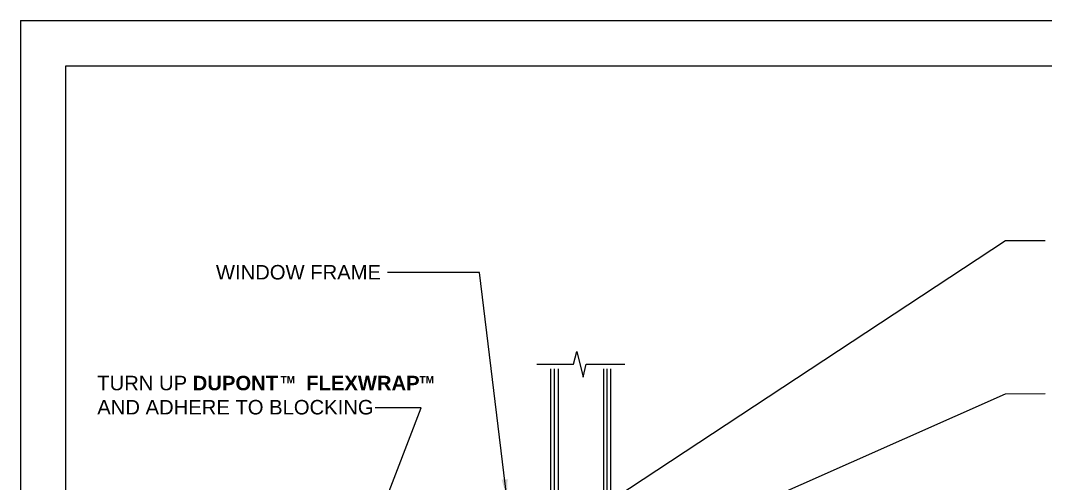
# Model space of a CAD drawing. Extents: x -129 to 26, y 0 to 100.
# Drawn here: x 0 to 17, y 25.33 to 33 of the extents above; entities that cross this region are included whole.
import ezdxf

# ---------------------------------------------------------------- set-up
doc = ezdxf.new("R2010")
doc.units = 0
doc.header["$LTSCALE"] = 1.5
doc.header["$MEASUREMENT"] = 0
doc.layers.get('DEFPOINTS').update_dxf_attribs({"linetype": 'CONTINUOUS'})
for name, color, linetype in [('A-WINDOW_FRAME', 252, 'CONTINUOUS'), ('R-SWTS-DET1', 252, 'CONTINUOUS'), ('TEXT', 7, 'CONTINUOUS'), ('W', 7, 'CONTINUOUS')]:
    doc.layers.add(name, color=color, linetype=linetype)
doc.styles.add('DETAILS', font='sanss___.ttf', dxfattribs={"height": 1})
doc.dimstyles.new('TYVEKDETAILS', dxfattribs={"dimscale": 6, "dimtxt": 1.5, "dimasz": 0.1, "dimexe": 0.75, "dimexo": 0.75, "dimgap": 0.75, "dimtad": 0, "dimtih": 1, "dimtoh": 1, "dimdec": 4, "dimzin": 0, "dimtxsty": 'DETAILS', "dimcen": 0.0625, "dimazin": 3, "dimtfac": 1, "dimtdec": 4, "dimtofl": 0, "dimtmove": 0, "dimatfit": 3, "dimtolj": 1, "dimtzin": 0})

msp = doc.modelspace()

# ---------------------------------------------------------------- linework, layer by layer
at = {"layer": 'A-WINDOW_FRAME'}
for p, q in [((8.793067484633537, 24.60083916011487, 1.05970266933552e-08), (8.793067484633537, 27.23297283771689, 1.05970266933552e-08)), ((8.855067484633537, 24.60083916011487, 1.05970266933552e-08), (8.855067484633537, 27.23297283771689, 1.05970266933552e-08)), ((8.917067484633538, 27.23297283771689, 1.05970266933552e-08), (8.917067484633538, 24.60083916011487, 1.05970266933552e-08)), ((9.667067484633458, 27.23265264012722, 1.05970266933552e-08), (9.667067484633458, 24.60083916011487, 1.05970266933552e-08)), ((9.729067484633457, 24.60083916011487, 1.05970266933552e-08), (9.729067484633457, 27.23265264012722, 1.05970266933552e-08)), ((9.791067484633459, 24.60083916011487, 1.05970266933552e-08), (9.791067484633459, 27.23265264012722, 1.05970266933552e-08))]:
    msp.add_line(p, q, dxfattribs=at)
at = {"layer": 'DEFPOINTS'}
for q in [(0, -3.552713678800501e-15), (25.5, 33)]:
    msp.add_line((-5.329070518200751e-15, 33), q, dxfattribs=at)
at = {"layer": 'R-SWTS-DET1', "elevation": 5.996958232288003e-09}
msp.add_lwpolyline([(8.564854685943402, 27.30669294044963), (9.170571794695022, 27.30669294044963), (9.22349220935746, 27.5189451305725), (9.329412872907852, 27.09412055273707), (9.382333287570276, 27.30637274285996), (10.02267175346452, 27.30637274285996)], dxfattribs=at)
at = {"layer": 'W'}
msp.add_lwpolyline([(0.749999999999992, 32.25), (24.75, 32.25), (24.75, 0.7499999999999964), (0.749999999999992, 0.7499999999999964)], close=True, dxfattribs=at)

# ---------------------------------------------------------------- texts
at = {"layer": 'TEXT', "attachment_point": 1, "style": 'DETAILS'}
for s, insert, char_height, width in [('WINDOW FRAME', (3.240546895230182, 28.95100837625409, -2.943032250096416e-09), 0.24, 8.65985794177027), ('TURN UP {\\fSansSerif|b1|i0|c2|p2;DUPONT     FLEXWRAP\\fArial|b0|i0|c0|p32;\\H0.8125x; }AND ADHERE TO BLOCKING', (1.272899328872477, 27.11583439267866), 0.239999999976, 5.894507608624446)]:
    msp.add_mtext(s, dxfattribs=dict(at, insert=insert, char_height=char_height, width=width))
at = {"layer": 'TEXT', "char_height": 0.119999999988, "attachment_point": 4, "style": 'DETAILS'}
for insert in [(4.311244639120446, 27.05172145791433), (6.615762555018733, 27.05172145791433)]:
    msp.add_mtext('{\\fSansSerif|b1|i0|c2|p2;TM}', dxfattribs=dict(at, insert=insert))

# ---------------------------------------------------------------- leaders
at = {"layer": 'TEXT'}
for points in [[(6.22056748463346, 22.70490267868611, 1.489998413730761e-09), (16.33587856548118, 29.35913333492169, 1.489998413730761e-09), (16.99431478120531, 29.35801608934049, 1.489998413730761e-09)], [(8.064635663722342, 25.10085616011487, -2.943032250096416e-09), (7.61213496393384, 28.82563443259895, -2.943032250096416e-09), (6.084499815332038, 28.82530181506502, -2.943032250096416e-09)], [(6.22056748463346, 22.34056134938906, 2.234997620596124e-09), (16.33506018874737, 26.81972950218578, 2.234997620596124e-09), (16.99431478120531, 26.81982611318249, 2.234997620596124e-09)], [(5.208072898961802, 22.85446564078993), (6.643661260669553, 26.5845577289727), (5.879413261838472, 26.5845577289727)]]:
    msp.add_leader(points, dimstyle='TYVEKDETAILS', override={"dimscale": 3, "dimfxl": 3}, dxfattribs=at)

doc.saveas('drawing.dxf')
